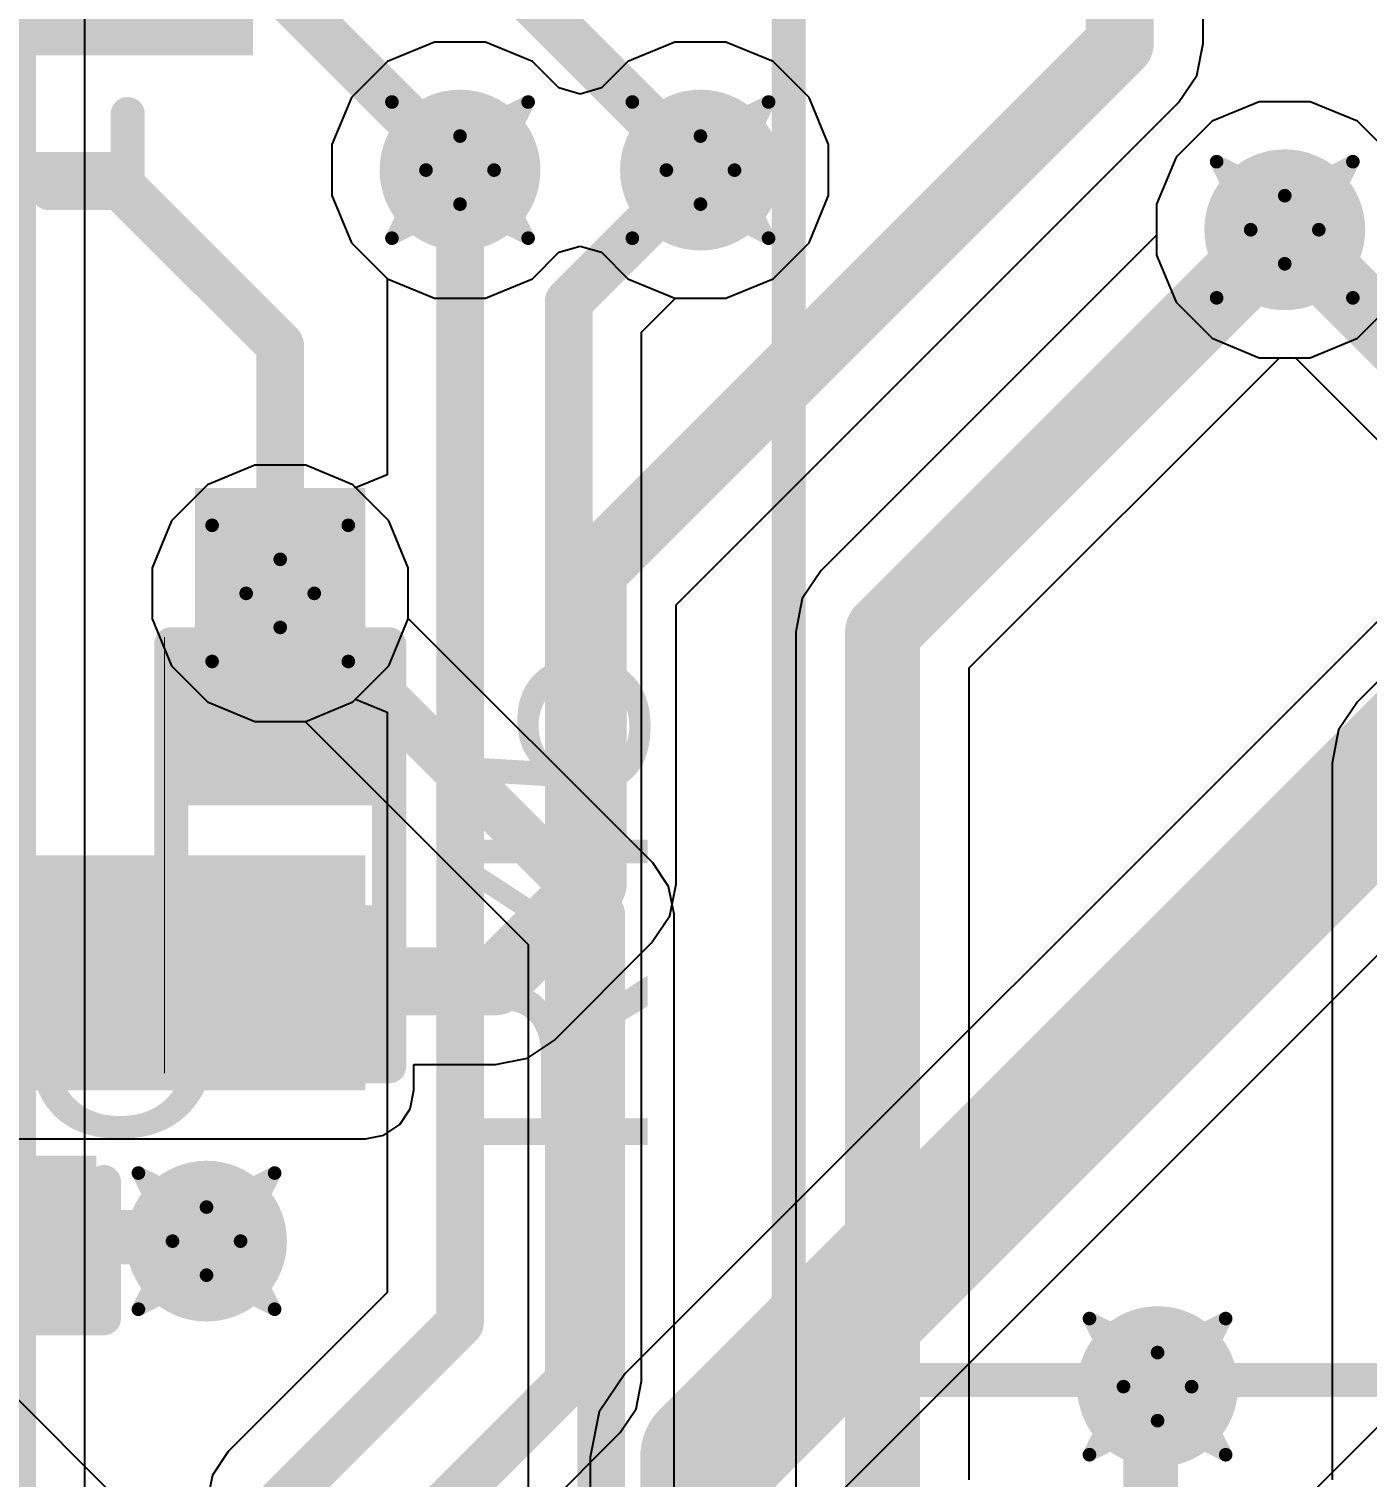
# Model space of a CAD drawing. Header units: inches. Extents: x -3 to 289, y -11 to 89.
# Drawn here: x 66.04 to 71.03, y 14.68 to 20.08 of the extents above; entities that cross this region are included whole.
import ezdxf

# ---------------------------------------------------------------- set-up
doc = ezdxf.new("R2010")
doc.units = ezdxf.units.IN
for name, color, linetype in [('Bottom Layer', 5, 'Continuous'), ('Drill Drawing', 1, 'Continuous'), ('Layer 1', 16, 'Continuous'), ('Layer 2', 76, 'Continuous'), ('Top Layer', 1, 'Continuous'), ('Top Overlay', 2, 'Continuous'), ('Top Paste', 8, 'Continuous'), ('Top Solder', 216, 'Continuous'), ('Via Holes', 16, 'Continuous')]:
    doc.layers.add(name, color=color, linetype=linetype)
doc.styles.add('Arial', font='', dxfattribs={"height": 0.2})
doc.styles.get('Arial').set_extended_font_data('Arial')

# ---------------------------------------------------------------- blocks, each defined once
blk = doc.blocks.new('48_TSOP_I_9')
at = {"layer": 'Top Overlay'}
for points in [[(8.35, -6.1, 0.127, 0.127, 0), (8.35, 6.1, 0.127, 0.127, 0)], [(8.35, -6.1, 0.127, 0.127, 0), (-8.35, -6.1, 0.127, 0.127, 0)]]:
    blk.add_lwpolyline(points, format="xyseb", dxfattribs=at)
blk.add_lwpolyline([(8.3182, -6.1, 0.0635, 0.0635, 1), (8.3817, -6.1, 0.0635, 0.0635, 1)], format="xyseb", close=True, dxfattribs=at)
blk.add_lwpolyline([(8.3182, -6.1, 0.0635, 0.0635, 1), (8.3817, -6.1, 0.0635, 0.0635, 1)], format="xyseb", close=True, dxfattribs=at)
blk = doc.blocks.new('32_UQFN__5_5__15')
at = {"layer": 'Top Solder'}
blk.add_hatch(color=216, dxfattribs=at).paths.add_polyline_path([(-2.9666, 1.9866), (-1.9034, 1.9866), (-1.9034, 1.5134), (-2.9666, 1.5134)])
at = {"layer": 'Top Overlay'}
for points in [[(-2.205, 2.5, 0.127, 0.127, 0), (-2.5, 2.5, 0.127, 0.127, 0)], [(-2.5, 2.5, 0.127, 0.127, 0), (-2.5, 2.205, 0.127, 0.127, 0)], [(-3.0446, 1.75, 0.127, 0.127, 0), (-3.1716, 1.877, 0.127, 0.127, 0)], [(-3.1716, 1.877, 0.127, 0.127, 0), (-3.1716, 1.623, 0.127, 0.127, 0)]]:
    blk.add_lwpolyline(points, format="xyseb", dxfattribs=at)
for points in [[(-2.5318, 2.5, 0.0635, 0.0635, 1), (-2.4683, 2.5, 0.0635, 0.0635, 1)], [(-2.5318, 2.5, 0.0635, 0.0635, 1), (-2.4683, 2.5, 0.0635, 0.0635, 1)], [(-2.2367, 2.5, 0.0635, 0.0635, 1), (-2.1732, 2.5, 0.0635, 0.0635, 1)], [(-2.5318, 2.205, 0.0635, 0.0635, 1), (-2.4683, 2.205, 0.0635, 0.0635, 1)], [(-3.2033, 1.877, 0.0635, 0.0635, 1), (-3.1398, 1.877, 0.0635, 0.0635, 1)], [(-3.2033, 1.877, 0.0635, 0.0635, 1), (-3.1398, 1.877, 0.0635, 0.0635, 1)]]:
    blk.add_lwpolyline(points, format="xyseb", close=True, dxfattribs=at)
blk = doc.blocks.new('R___0402_25')
at = {"layer": 'Top Layer'}
for points in [[(-0.6985, -0.3175), (-0.6985, 0.3175), (-0.2413, 0.3175), (-0.2413, -0.3175)], [(0.2413, -0.3175), (0.2413, 0.3175), (0.6985, 0.3175), (0.6985, -0.3175)]]:
    blk.add_hatch(color=1, dxfattribs=at).paths.add_polyline_path(points)
at = {"layer": 'Top Paste'}
for points in [[(-0.6985, -0.3175), (-0.6985, 0.3175), (-0.2413, 0.3175), (-0.2413, -0.3175)], [(0.2413, -0.3175), (0.2413, 0.3175), (0.6985, 0.3175), (0.6985, -0.3175)]]:
    blk.add_hatch(color=8, dxfattribs=at).paths.add_polyline_path(points)
at = {"layer": 'Top Solder'}
for points in [[(-0.7535, -0.3725), (-0.7535, 0.3725), (-0.1863, 0.3725), (-0.1863, -0.3725)], [(0.1863, -0.3725), (0.1863, 0.3725), (0.7535, 0.3725), (0.7535, -0.3725)]]:
    blk.add_hatch(color=216, dxfattribs=at).paths.add_polyline_path(points)
at = {"layer": 'Top Overlay'}
for points in [[(0.7874, 0.4064, 0.127, 0.127, 0), (-0.7874, 0.4064, 0.127, 0.127, 0)], [(-0.7874, -0.4064, 0.127, 0.127, 0), (-0.7874, 0.4064, 0.127, 0.127, 0)], [(0.7874, -0.4064, 0.127, 0.127, 0), (0.7874, 0.4064, 0.127, 0.127, 0)], [(0.7874, -0.4064, 0.127, 0.127, 0), (-0.7874, -0.4064, 0.127, 0.127, 0)], [(0.8128, -0.4318, 0.00323, 0.00323, 0), (-0.8128, -0.4318, 0.00323, 0.00323, 0)]]:
    blk.add_lwpolyline(points, format="xyseb", dxfattribs=at)
for points in [[(-0.8191, 0.4064, 0.0635, 0.0635, 1), (-0.7556, 0.4064, 0.0635, 0.0635, 1)], [(-0.8191, 0.4064, 0.0635, 0.0635, 1), (-0.7556, 0.4064, 0.0635, 0.0635, 1)], [(0.7556, 0.4064, 0.0635, 0.0635, 1), (0.8191, 0.4064, 0.0635, 0.0635, 1)], [(0.7556, 0.4064, 0.0635, 0.0635, 1), (0.8191, 0.4064, 0.0635, 0.0635, 1)], [(-0.8191, -0.4064, 0.0635, 0.0635, 1), (-0.7556, -0.4064, 0.0635, 0.0635, 1)], [(-0.8191, -0.4064, 0.0635, 0.0635, 1), (-0.7556, -0.4064, 0.0635, 0.0635, 1)], [(0.7556, -0.4064, 0.0635, 0.0635, 1), (0.8191, -0.4064, 0.0635, 0.0635, 1)], [(0.7556, -0.4064, 0.0635, 0.0635, 1), (0.8191, -0.4064, 0.0635, 0.0635, 1)], [(-0.8136, -0.4318, 0.00161, 0.00161, 1), (-0.812, -0.4318, 0.00161, 0.00161, 1)], [(0.812, -0.4318, 0.00161, 0.00161, 1), (0.8136, -0.4318, 0.00161, 0.00161, 1)]]:
    blk.add_lwpolyline(points, format="xyseb", close=True, dxfattribs=at)
blk = doc.blocks.new('____0402_107')
at = {"layer": 'Top Layer'}
for points in [[(-0.6985, -0.3175), (-0.6985, 0.3175), (-0.2413, 0.3175), (-0.2413, -0.3175)], [(0.2413, -0.3175), (0.2413, 0.3175), (0.6985, 0.3175), (0.6985, -0.3175)]]:
    blk.add_hatch(color=1, dxfattribs=at).paths.add_polyline_path(points)
at = {"layer": 'Top Paste'}
for points in [[(-0.6985, -0.3175), (-0.6985, 0.3175), (-0.2413, 0.3175), (-0.2413, -0.3175)], [(0.2413, -0.3175), (0.2413, 0.3175), (0.6985, 0.3175), (0.6985, -0.3175)]]:
    blk.add_hatch(color=8, dxfattribs=at).paths.add_polyline_path(points)
at = {"layer": 'Top Solder'}
for points in [[(-0.7585, -0.3775), (-0.7585, 0.3775), (-0.1813, 0.3775), (-0.1813, -0.3775)], [(0.1813, -0.3775), (0.1813, 0.3775), (0.7585, 0.3775), (0.7585, -0.3775)]]:
    blk.add_hatch(color=216, dxfattribs=at).paths.add_polyline_path(points)
at = {"layer": 'Top Overlay'}
for points in [[(-0.7874, 0.4064, 0.127, 0.127, 0), (-0.2794, 0.4064, 0.127, 0.127, 0)], [(-0.7874, 0.4064, 0.127, 0.127, 0), (-0.7874, -0.4064, 0.127, 0.127, 0)], [(0.2794, 0.4064, 0.127, 0.127, 0), (0.7874, 0.4064, 0.127, 0.127, 0)], [(0.7874, 0.4064, 0.127, 0.127, 0), (0.7874, -0.4064, 0.127, 0.127, 0)], [(-0.7874, -0.4064, 0.127, 0.127, 0), (-0.2794, -0.4064, 0.127, 0.127, 0)], [(0.2794, -0.4064, 0.127, 0.127, 0), (0.7874, -0.4064, 0.127, 0.127, 0)]]:
    blk.add_lwpolyline(points, format="xyseb", dxfattribs=at)
for points in [[(-0.8191, 0.4064, 0.0635, 0.0635, 1), (-0.7556, 0.4064, 0.0635, 0.0635, 1)], [(-0.8191, 0.4064, 0.0635, 0.0635, 1), (-0.7556, 0.4064, 0.0635, 0.0635, 1)], [(-0.3111, 0.4064, 0.0635, 0.0635, 1), (-0.2477, 0.4064, 0.0635, 0.0635, 1)], [(0.2477, 0.4064, 0.0635, 0.0635, 1), (0.3111, 0.4064, 0.0635, 0.0635, 1)], [(0.7556, 0.4064, 0.0635, 0.0635, 1), (0.8191, 0.4064, 0.0635, 0.0635, 1)], [(0.7556, 0.4064, 0.0635, 0.0635, 1), (0.8191, 0.4064, 0.0635, 0.0635, 1)], [(-0.8191, -0.4064, 0.0635, 0.0635, 1), (-0.7556, -0.4064, 0.0635, 0.0635, 1)], [(-0.8191, -0.4064, 0.0635, 0.0635, 1), (-0.7556, -0.4064, 0.0635, 0.0635, 1)], [(-0.3111, -0.4064, 0.0635, 0.0635, 1), (-0.2477, -0.4064, 0.0635, 0.0635, 1)], [(0.2477, -0.4064, 0.0635, 0.0635, 1), (0.3111, -0.4064, 0.0635, 0.0635, 1)], [(0.7556, -0.4064, 0.0635, 0.0635, 1), (0.8191, -0.4064, 0.0635, 0.0635, 1)], [(0.7556, -0.4064, 0.0635, 0.0635, 1), (0.8191, -0.4064, 0.0635, 0.0635, 1)]]:
    blk.add_lwpolyline(points, format="xyseb", close=True, dxfattribs=at)

msp = doc.modelspace()

# ---------------------------------------------------------------- hatches: boundary and pattern name
at = {"layer": 'Bottom Layer'}
h = msp.add_hatch(color=5, dxfattribs=at)
edge = h.paths.add_edge_path()
edge.add_arc((67.6517, 19.5513), 0.3, 0, 360)
h = msp.add_hatch(color=5, dxfattribs=at)
edge = h.paths.add_edge_path()
edge.add_arc((68.5484, 19.5513), 0.3, 0, 360)
h = msp.add_hatch(color=5, dxfattribs=at)
edge = h.paths.add_edge_path()
edge.add_arc((70.7275, 19.3288), 0.3, 0, 360)
h = msp.add_hatch(color=5, dxfattribs=at)
edge = h.paths.add_edge_path()
edge.add_arc((66.9811, 17.9722), 0.3, 0, 360)
h = msp.add_hatch(color=5, dxfattribs=at)
edge = h.paths.add_edge_path()
edge.add_arc((66.7063, 15.5557), 0.3, 0, 360)
h = msp.add_hatch(color=5, dxfattribs=at)
edge = h.paths.add_edge_path()
edge.add_arc((70.2531, 15.0129), 0.3, 0, 360)
at = {"layer": 'Layer 1'}
h = msp.add_hatch(color=16, dxfattribs=at)
edge = h.paths.add_edge_path()
edge.add_arc((67.6517, 19.5513), 0.3, 0, 360)
h = msp.add_hatch(color=16, dxfattribs=at)
edge = h.paths.add_edge_path()
edge.add_arc((68.5484, 19.5513), 0.3, 0, 360)
h = msp.add_hatch(color=16, dxfattribs=at)
edge = h.paths.add_edge_path()
edge.add_arc((70.7275, 19.3288), 0.3, 0, 360)
h = msp.add_hatch(color=16, dxfattribs=at)
edge = h.paths.add_edge_path()
edge.add_arc((66.9811, 17.9722), 0.3, 0, 360)
h = msp.add_hatch(color=16, dxfattribs=at)
edge = h.paths.add_edge_path()
edge.add_arc((66.7063, 15.5557), 0.3, 0, 360)
h = msp.add_hatch(color=16, dxfattribs=at)
edge = h.paths.add_edge_path()
edge.add_arc((70.2531, 15.0129), 0.3, 0, 360)
at = {"layer": 'Layer 2'}
h = msp.add_hatch(color=76, dxfattribs=at)
edge = h.paths.add_edge_path()
edge.add_arc((67.6517, 19.5513), 0.3, 0, 360)
h = msp.add_hatch(color=76, dxfattribs=at)
edge = h.paths.add_edge_path()
edge.add_arc((68.5484, 19.5513), 0.3, 0, 360)
h = msp.add_hatch(color=76, dxfattribs=at)
edge = h.paths.add_edge_path()
edge.add_arc((70.7275, 19.3288), 0.3, 0, 360)
h = msp.add_hatch(color=76, dxfattribs=at)
edge = h.paths.add_edge_path()
edge.add_arc((66.9811, 17.9722), 0.3, 0, 360)
h = msp.add_hatch(color=76, dxfattribs=at)
edge = h.paths.add_edge_path()
edge.add_arc((66.7063, 15.5557), 0.3, 0, 360)
h = msp.add_hatch(color=76, dxfattribs=at)
edge = h.paths.add_edge_path()
edge.add_arc((70.2531, 15.0129), 0.3, 0, 360)
at = {"layer": 'Top Layer'}
h = msp.add_hatch(color=1, dxfattribs=at)
edge = h.paths.add_edge_path()
edge.add_arc((67.6517, 19.5513), 0.3, 0, 360)
h = msp.add_hatch(color=1, dxfattribs=at)
edge = h.paths.add_edge_path()
edge.add_arc((68.5484, 19.5513), 0.3, 0, 360)
h = msp.add_hatch(color=1, dxfattribs=at)
edge = h.paths.add_edge_path()
edge.add_arc((70.7275, 19.3288), 0.3, 0, 360)
for points in [[(66.6636, 17.2365), (67.2986, 17.2365), (67.2986, 18.3648), (66.6636, 18.3648)], [(62.3912, 16.1189), (67.2986, 16.1189), (67.2986, 16.9952), (62.3912, 16.9952)]]:
    msp.add_hatch(color=1, dxfattribs=at).paths.add_polyline_path(points)
h = msp.add_hatch(color=1, dxfattribs=at)
edge = h.paths.add_edge_path()
edge.add_arc((66.9811, 17.9722), 0.3, 0, 360)
h = msp.add_hatch(color=1, dxfattribs=at)
edge = h.paths.add_edge_path()
edge.add_arc((66.7063, 15.5557), 0.3, 0, 360)
h = msp.add_hatch(color=1, dxfattribs=at)
edge = h.paths.add_edge_path()
edge.add_arc((70.2531, 15.0129), 0.3, 0, 360)
at = {"layer": 'Via Holes'}
h = msp.add_hatch(color=7, dxfattribs=at)
edge = h.paths.add_edge_path()
edge.add_arc((67.6517, 19.5513), 0.15, 0, 360)
h = msp.add_hatch(color=7, dxfattribs=at)
edge = h.paths.add_edge_path()
edge.add_arc((68.5484, 19.5513), 0.15, 0, 360)
h = msp.add_hatch(color=7, dxfattribs=at)
edge = h.paths.add_edge_path()
edge.add_arc((70.7275, 19.3288), 0.15, 0, 360)
h = msp.add_hatch(color=7, dxfattribs=at)
edge = h.paths.add_edge_path()
edge.add_arc((66.9811, 17.9722), 0.15, 0, 360)
h = msp.add_hatch(color=7, dxfattribs=at)
edge = h.paths.add_edge_path()
edge.add_arc((66.7063, 15.5557), 0.15, 0, 360)
h = msp.add_hatch(color=7, dxfattribs=at)
edge = h.paths.add_edge_path()
edge.add_arc((70.2531, 15.0129), 0.15, 0, 360)

# ---------------------------------------------------------------- linework, layer by layer
at = {"layer": 'Bottom Layer'}
for p, q in [((67.5567, 20.0291), (67.3811, 19.9564)), ((67.7468, 20.0291), (67.5567, 20.0291)), ((67.9224, 19.9564), (67.7468, 20.0291)), ((68.4534, 20.0291), (68.2777, 19.9564)), ((68.6434, 20.0291), (68.4534, 20.0291)), ((68.819, 19.9564), (68.6434, 20.0291)), ((67.3811, 19.9564), (67.2467, 19.822)), ((68.0208, 19.858), (67.9224, 19.9564)), ((68.2777, 19.9564), (68.1793, 19.858)), ((68.9535, 19.822), (68.819, 19.9564)), ((68.1001, 19.8347), (68.0208, 19.858)), ((68.1793, 19.858), (68.1001, 19.8347)), ((67.2467, 19.822), (67.1739, 19.6463)), ((69.0262, 19.6463), (68.9535, 19.822)), ((70.6325, 19.8066), (70.4569, 19.7339)), ((70.8226, 19.8066), (70.6325, 19.8066)), ((70.9982, 19.7339), (70.8226, 19.8066)), ((70.4569, 19.7339), (70.3225, 19.5995)), ((71.1326, 19.5995), (70.9982, 19.7339)), ((67.1739, 19.6463), (67.1739, 19.4563)), ((69.0262, 19.4563), (69.0262, 19.6463)), ((70.3225, 19.5995), (70.2497, 19.4239)), ((67.1739, 19.4563), (67.2467, 19.2806)), ((68.9535, 19.2806), (69.0262, 19.4563)), ((70.2497, 19.4239), (70.2497, 19.2338)), ((67.2467, 19.2806), (67.3811, 19.1462)), ((67.9224, 19.1462), (68.0208, 19.2446)), ((68.0208, 19.2446), (68.1001, 19.2679)), ((68.1001, 19.2679), (68.1793, 19.2446)), ((68.1793, 19.2446), (68.2777, 19.1462)), ((68.819, 19.1462), (68.9535, 19.2806)), ((70.2497, 19.2338), (70.3225, 19.0582)), ((67.3811, 19.1462), (67.5567, 19.0735)), ((67.7468, 19.0735), (67.9224, 19.1462)), ((68.2777, 19.1462), (68.4534, 19.0735)), ((68.6434, 19.0735), (68.819, 19.1462)), ((67.5567, 19.0735), (67.7468, 19.0735)), ((68.4534, 19.0735), (68.6434, 19.0735)), ((70.3225, 19.0582), (70.4569, 18.9238)), ((70.9982, 18.9238), (71.1326, 19.0582)), ((70.4569, 18.9238), (70.6325, 18.851)), ((70.8226, 18.851), (70.9982, 18.9238)), ((70.6325, 18.851), (70.8226, 18.851)), ((66.886, 18.45), (66.7104, 18.3773)), ((67.0761, 18.45), (66.886, 18.45)), ((67.2517, 18.3773), (67.0761, 18.45)), ((66.7104, 18.3773), (66.576, 18.2428)), ((67.3861, 18.2428), (67.2517, 18.3773)), ((66.576, 18.2428), (66.5033, 18.0672)), ((67.4589, 18.0672), (67.3861, 18.2428)), ((71.4391, 18.2338), (68.2664, 15.0611)), ((66.5033, 18.0672), (66.5033, 17.8772)), ((67.4589, 17.8772), (67.4589, 18.0672)), ((66.5033, 17.8772), (66.576, 17.7015)), ((67.3861, 17.7015), (67.4589, 17.8772)), ((69.0179, 14.5674), (72.1907, 17.7402)), ((66.576, 17.7015), (66.7104, 17.5671)), ((67.2517, 17.5671), (67.3861, 17.7015)), ((66.7104, 17.5671), (66.886, 17.4944)), ((67.0761, 17.4944), (67.2517, 17.5671)), ((66.886, 17.4944), (67.0761, 17.4944)), ((71.3815, 15.1707), (69.4986, 13.2878)), ((68.2664, 15.0611), (68.1709, 14.9183)), ((68.1709, 14.9183), (68.1374, 14.7498)), ((68.1374, 14.7498), (68.1374, 10.2105))]:
    msp.add_line(p, q, dxfattribs=at)
for points in [[(68.5777, 14.7498, 0.508, 0.508, 0), (71.8794, 18.0515, 0.508, 0.508, 0)], [(68.5777, 8.8335, 0.508, 0.508, 0), (68.5777, 14.7498, 0.508, 0.508, 0)]]:
    msp.add_lwpolyline(points, format="xyseb", dxfattribs=at)
msp.add_lwpolyline([(68.4507, 14.7498, 0.254, 0.254, 1), (68.7047, 14.7498, 0.254, 0.254, 1)], format="xyseb", close=True, dxfattribs=at)
msp.add_lwpolyline([(68.4507, 14.7498, 0.254, 0.254, 1), (68.7047, 14.7498, 0.254, 0.254, 1)], format="xyseb", close=True, dxfattribs=at)
at = {"layer": 'Drill Drawing'}
for points in [[(67.3977, 19.8053, 0.0508, 0.0508, 0), (67.6517, 19.6783, 0.0508, 0.0508, 0)], [(67.3977, 19.8053, 0.0508, 0.0508, 0), (67.5247, 19.5513, 0.0508, 0.0508, 0)], [(67.6517, 19.6783, 0.0508, 0.0508, 0), (67.9057, 19.8053, 0.0508, 0.0508, 0)], [(67.7787, 19.5513, 0.0508, 0.0508, 0), (67.9057, 19.8053, 0.0508, 0.0508, 0)], [(68.2944, 19.8053, 0.0508, 0.0508, 0), (68.5484, 19.6783, 0.0508, 0.0508, 0)], [(68.2944, 19.8053, 0.0508, 0.0508, 0), (68.4214, 19.5513, 0.0508, 0.0508, 0)], [(68.5484, 19.6783, 0.0508, 0.0508, 0), (68.8024, 19.8053, 0.0508, 0.0508, 0)], [(68.6754, 19.5513, 0.0508, 0.0508, 0), (68.8024, 19.8053, 0.0508, 0.0508, 0)], [(67.3977, 19.2973, 0.0508, 0.0508, 0), (67.5247, 19.5513, 0.0508, 0.0508, 0)], [(67.7787, 19.5513, 0.0508, 0.0508, 0), (67.9057, 19.2973, 0.0508, 0.0508, 0)], [(68.2944, 19.2973, 0.0508, 0.0508, 0), (68.4214, 19.5513, 0.0508, 0.0508, 0)], [(68.6754, 19.5513, 0.0508, 0.0508, 0), (68.8024, 19.2973, 0.0508, 0.0508, 0)], [(70.4735, 19.5828, 0.0508, 0.0508, 0), (70.7275, 19.4558, 0.0508, 0.0508, 0)], [(70.4735, 19.5828, 0.0508, 0.0508, 0), (70.6005, 19.3288, 0.0508, 0.0508, 0)], [(70.7275, 19.4558, 0.0508, 0.0508, 0), (70.9815, 19.5828, 0.0508, 0.0508, 0)], [(70.8545, 19.3288, 0.0508, 0.0508, 0), (70.9815, 19.5828, 0.0508, 0.0508, 0)], [(67.3977, 19.2973, 0.0508, 0.0508, 0), (67.6517, 19.4243, 0.0508, 0.0508, 0)], [(67.6517, 19.4243, 0.0508, 0.0508, 0), (67.9057, 19.2973, 0.0508, 0.0508, 0)], [(68.2944, 19.2973, 0.0508, 0.0508, 0), (68.5484, 19.4243, 0.0508, 0.0508, 0)], [(68.5484, 19.4243, 0.0508, 0.0508, 0), (68.8024, 19.2973, 0.0508, 0.0508, 0)], [(70.4735, 19.0748, 0.0508, 0.0508, 0), (70.6005, 19.3288, 0.0508, 0.0508, 0)], [(70.8545, 19.3288, 0.0508, 0.0508, 0), (70.9815, 19.0748, 0.0508, 0.0508, 0)], [(70.4735, 19.0748, 0.0508, 0.0508, 0), (70.7275, 19.2018, 0.0508, 0.0508, 0)], [(70.7275, 19.2018, 0.0508, 0.0508, 0), (70.9815, 19.0748, 0.0508, 0.0508, 0)], [(66.7271, 18.2262, 0.0508, 0.0508, 0), (66.9811, 18.0992, 0.0508, 0.0508, 0)], [(66.7271, 18.2262, 0.0508, 0.0508, 0), (66.8541, 17.9722, 0.0508, 0.0508, 0)], [(66.9811, 18.0992, 0.0508, 0.0508, 0), (67.2351, 18.2262, 0.0508, 0.0508, 0)], [(67.1081, 17.9722, 0.0508, 0.0508, 0), (67.2351, 18.2262, 0.0508, 0.0508, 0)], [(66.7271, 17.7182, 0.0508, 0.0508, 0), (66.8541, 17.9722, 0.0508, 0.0508, 0)], [(67.1081, 17.9722, 0.0508, 0.0508, 0), (67.2351, 17.7182, 0.0508, 0.0508, 0)], [(66.7271, 17.7182, 0.0508, 0.0508, 0), (66.9811, 17.8452, 0.0508, 0.0508, 0)], [(66.9811, 17.8452, 0.0508, 0.0508, 0), (67.2351, 17.7182, 0.0508, 0.0508, 0)], [(66.4523, 15.8097, 0.0508, 0.0508, 0), (66.7063, 15.6827, 0.0508, 0.0508, 0)], [(66.4523, 15.8097, 0.0508, 0.0508, 0), (66.5793, 15.5557, 0.0508, 0.0508, 0)], [(66.7063, 15.6827, 0.0508, 0.0508, 0), (66.9603, 15.8097, 0.0508, 0.0508, 0)], [(66.8333, 15.5557, 0.0508, 0.0508, 0), (66.9603, 15.8097, 0.0508, 0.0508, 0)], [(66.4523, 15.3017, 0.0508, 0.0508, 0), (66.5793, 15.5557, 0.0508, 0.0508, 0)], [(66.8333, 15.5557, 0.0508, 0.0508, 0), (66.9603, 15.3017, 0.0508, 0.0508, 0)], [(66.4523, 15.3017, 0.0508, 0.0508, 0), (66.7063, 15.4287, 0.0508, 0.0508, 0)], [(66.7063, 15.4287, 0.0508, 0.0508, 0), (66.9603, 15.3017, 0.0508, 0.0508, 0)], [(69.9991, 15.2669, 0.0508, 0.0508, 0), (70.2531, 15.1399, 0.0508, 0.0508, 0)], [(69.9991, 15.2669, 0.0508, 0.0508, 0), (70.1261, 15.0129, 0.0508, 0.0508, 0)], [(70.2531, 15.1399, 0.0508, 0.0508, 0), (70.5071, 15.2669, 0.0508, 0.0508, 0)], [(70.3801, 15.0129, 0.0508, 0.0508, 0), (70.5071, 15.2669, 0.0508, 0.0508, 0)], [(69.9991, 14.7589, 0.0508, 0.0508, 0), (70.1261, 15.0129, 0.0508, 0.0508, 0)], [(70.3801, 15.0129, 0.0508, 0.0508, 0), (70.5071, 14.7589, 0.0508, 0.0508, 0)], [(69.9991, 14.7589, 0.0508, 0.0508, 0), (70.2531, 14.8859, 0.0508, 0.0508, 0)], [(70.2531, 14.8859, 0.0508, 0.0508, 0), (70.5071, 14.7589, 0.0508, 0.0508, 0)]]:
    msp.add_lwpolyline(points, format="xyseb", dxfattribs=at)
for points in [[(67.385, 19.8053, 0.0254, 0.0254, 1), (67.4104, 19.8053, 0.0254, 0.0254, 1)], [(67.385, 19.8053, 0.0254, 0.0254, 1), (67.4104, 19.8053, 0.0254, 0.0254, 1)], [(67.893, 19.8053, 0.0254, 0.0254, 1), (67.9184, 19.8053, 0.0254, 0.0254, 1)], [(67.893, 19.8053, 0.0254, 0.0254, 1), (67.9184, 19.8053, 0.0254, 0.0254, 1)], [(68.2817, 19.8053, 0.0254, 0.0254, 1), (68.3071, 19.8053, 0.0254, 0.0254, 1)], [(68.2817, 19.8053, 0.0254, 0.0254, 1), (68.3071, 19.8053, 0.0254, 0.0254, 1)], [(68.7897, 19.8053, 0.0254, 0.0254, 1), (68.8151, 19.8053, 0.0254, 0.0254, 1)], [(68.7897, 19.8053, 0.0254, 0.0254, 1), (68.8151, 19.8053, 0.0254, 0.0254, 1)], [(67.639, 19.6783, 0.0254, 0.0254, 1), (67.6644, 19.6783, 0.0254, 0.0254, 1)], [(67.639, 19.6783, 0.0254, 0.0254, 1), (67.6644, 19.6783, 0.0254, 0.0254, 1)], [(68.5357, 19.6783, 0.0254, 0.0254, 1), (68.5611, 19.6783, 0.0254, 0.0254, 1)], [(68.5357, 19.6783, 0.0254, 0.0254, 1), (68.5611, 19.6783, 0.0254, 0.0254, 1)], [(67.512, 19.5513, 0.0254, 0.0254, 1), (67.5374, 19.5513, 0.0254, 0.0254, 1)], [(67.512, 19.5513, 0.0254, 0.0254, 1), (67.5374, 19.5513, 0.0254, 0.0254, 1)], [(67.766, 19.5513, 0.0254, 0.0254, 1), (67.7914, 19.5513, 0.0254, 0.0254, 1)], [(67.766, 19.5513, 0.0254, 0.0254, 1), (67.7914, 19.5513, 0.0254, 0.0254, 1)], [(68.4087, 19.5513, 0.0254, 0.0254, 1), (68.4341, 19.5513, 0.0254, 0.0254, 1)], [(68.4087, 19.5513, 0.0254, 0.0254, 1), (68.4341, 19.5513, 0.0254, 0.0254, 1)], [(68.6627, 19.5513, 0.0254, 0.0254, 1), (68.6881, 19.5513, 0.0254, 0.0254, 1)], [(68.6627, 19.5513, 0.0254, 0.0254, 1), (68.6881, 19.5513, 0.0254, 0.0254, 1)], [(70.4608, 19.5828, 0.0254, 0.0254, 1), (70.4862, 19.5828, 0.0254, 0.0254, 1)], [(70.4608, 19.5828, 0.0254, 0.0254, 1), (70.4862, 19.5828, 0.0254, 0.0254, 1)], [(70.9688, 19.5828, 0.0254, 0.0254, 1), (70.9942, 19.5828, 0.0254, 0.0254, 1)], [(70.9688, 19.5828, 0.0254, 0.0254, 1), (70.9942, 19.5828, 0.0254, 0.0254, 1)], [(67.639, 19.4243, 0.0254, 0.0254, 1), (67.6644, 19.4243, 0.0254, 0.0254, 1)], [(67.639, 19.4243, 0.0254, 0.0254, 1), (67.6644, 19.4243, 0.0254, 0.0254, 1)], [(68.5357, 19.4243, 0.0254, 0.0254, 1), (68.5611, 19.4243, 0.0254, 0.0254, 1)], [(68.5357, 19.4243, 0.0254, 0.0254, 1), (68.5611, 19.4243, 0.0254, 0.0254, 1)], [(70.7148, 19.4558, 0.0254, 0.0254, 1), (70.7402, 19.4558, 0.0254, 0.0254, 1)], [(70.7148, 19.4558, 0.0254, 0.0254, 1), (70.7402, 19.4558, 0.0254, 0.0254, 1)], [(70.5878, 19.3288, 0.0254, 0.0254, 1), (70.6132, 19.3288, 0.0254, 0.0254, 1)], [(70.5878, 19.3288, 0.0254, 0.0254, 1), (70.6132, 19.3288, 0.0254, 0.0254, 1)], [(70.8418, 19.3288, 0.0254, 0.0254, 1), (70.8672, 19.3288, 0.0254, 0.0254, 1)], [(70.8418, 19.3288, 0.0254, 0.0254, 1), (70.8672, 19.3288, 0.0254, 0.0254, 1)], [(67.385, 19.2973, 0.0254, 0.0254, 1), (67.4104, 19.2973, 0.0254, 0.0254, 1)], [(67.385, 19.2973, 0.0254, 0.0254, 1), (67.4104, 19.2973, 0.0254, 0.0254, 1)], [(67.893, 19.2973, 0.0254, 0.0254, 1), (67.9184, 19.2973, 0.0254, 0.0254, 1)], [(67.893, 19.2973, 0.0254, 0.0254, 1), (67.9184, 19.2973, 0.0254, 0.0254, 1)], [(68.2817, 19.2973, 0.0254, 0.0254, 1), (68.3071, 19.2973, 0.0254, 0.0254, 1)], [(68.2817, 19.2973, 0.0254, 0.0254, 1), (68.3071, 19.2973, 0.0254, 0.0254, 1)], [(68.7897, 19.2973, 0.0254, 0.0254, 1), (68.8151, 19.2973, 0.0254, 0.0254, 1)], [(68.7897, 19.2973, 0.0254, 0.0254, 1), (68.8151, 19.2973, 0.0254, 0.0254, 1)], [(70.7148, 19.2018, 0.0254, 0.0254, 1), (70.7402, 19.2018, 0.0254, 0.0254, 1)], [(70.7148, 19.2018, 0.0254, 0.0254, 1), (70.7402, 19.2018, 0.0254, 0.0254, 1)], [(70.4608, 19.0748, 0.0254, 0.0254, 1), (70.4862, 19.0748, 0.0254, 0.0254, 1)], [(70.4608, 19.0748, 0.0254, 0.0254, 1), (70.4862, 19.0748, 0.0254, 0.0254, 1)], [(70.9688, 19.0748, 0.0254, 0.0254, 1), (70.9942, 19.0748, 0.0254, 0.0254, 1)], [(70.9688, 19.0748, 0.0254, 0.0254, 1), (70.9942, 19.0748, 0.0254, 0.0254, 1)], [(66.7144, 18.2262, 0.0254, 0.0254, 1), (66.7398, 18.2262, 0.0254, 0.0254, 1)], [(66.7144, 18.2262, 0.0254, 0.0254, 1), (66.7398, 18.2262, 0.0254, 0.0254, 1)], [(67.2224, 18.2262, 0.0254, 0.0254, 1), (67.2478, 18.2262, 0.0254, 0.0254, 1)], [(67.2224, 18.2262, 0.0254, 0.0254, 1), (67.2478, 18.2262, 0.0254, 0.0254, 1)], [(66.9684, 18.0992, 0.0254, 0.0254, 1), (66.9938, 18.0992, 0.0254, 0.0254, 1)], [(66.9684, 18.0992, 0.0254, 0.0254, 1), (66.9938, 18.0992, 0.0254, 0.0254, 1)], [(66.8414, 17.9722, 0.0254, 0.0254, 1), (66.8668, 17.9722, 0.0254, 0.0254, 1)], [(66.8414, 17.9722, 0.0254, 0.0254, 1), (66.8668, 17.9722, 0.0254, 0.0254, 1)], [(67.0954, 17.9722, 0.0254, 0.0254, 1), (67.1208, 17.9722, 0.0254, 0.0254, 1)], [(67.0954, 17.9722, 0.0254, 0.0254, 1), (67.1208, 17.9722, 0.0254, 0.0254, 1)], [(66.9684, 17.8452, 0.0254, 0.0254, 1), (66.9938, 17.8452, 0.0254, 0.0254, 1)], [(66.9684, 17.8452, 0.0254, 0.0254, 1), (66.9938, 17.8452, 0.0254, 0.0254, 1)], [(66.7144, 17.7182, 0.0254, 0.0254, 1), (66.7398, 17.7182, 0.0254, 0.0254, 1)], [(66.7144, 17.7182, 0.0254, 0.0254, 1), (66.7398, 17.7182, 0.0254, 0.0254, 1)], [(67.2224, 17.7182, 0.0254, 0.0254, 1), (67.2478, 17.7182, 0.0254, 0.0254, 1)], [(67.2224, 17.7182, 0.0254, 0.0254, 1), (67.2478, 17.7182, 0.0254, 0.0254, 1)], [(66.4396, 15.8097, 0.0254, 0.0254, 1), (66.465, 15.8097, 0.0254, 0.0254, 1)], [(66.4396, 15.8097, 0.0254, 0.0254, 1), (66.465, 15.8097, 0.0254, 0.0254, 1)], [(66.9476, 15.8097, 0.0254, 0.0254, 1), (66.973, 15.8097, 0.0254, 0.0254, 1)], [(66.9476, 15.8097, 0.0254, 0.0254, 1), (66.973, 15.8097, 0.0254, 0.0254, 1)], [(66.6936, 15.6827, 0.0254, 0.0254, 1), (66.719, 15.6827, 0.0254, 0.0254, 1)], [(66.6936, 15.6827, 0.0254, 0.0254, 1), (66.719, 15.6827, 0.0254, 0.0254, 1)], [(66.5666, 15.5557, 0.0254, 0.0254, 1), (66.592, 15.5557, 0.0254, 0.0254, 1)], [(66.5666, 15.5557, 0.0254, 0.0254, 1), (66.592, 15.5557, 0.0254, 0.0254, 1)], [(66.8206, 15.5557, 0.0254, 0.0254, 1), (66.846, 15.5557, 0.0254, 0.0254, 1)], [(66.8206, 15.5557, 0.0254, 0.0254, 1), (66.846, 15.5557, 0.0254, 0.0254, 1)], [(66.6936, 15.4287, 0.0254, 0.0254, 1), (66.719, 15.4287, 0.0254, 0.0254, 1)], [(66.6936, 15.4287, 0.0254, 0.0254, 1), (66.719, 15.4287, 0.0254, 0.0254, 1)], [(66.4396, 15.3017, 0.0254, 0.0254, 1), (66.465, 15.3017, 0.0254, 0.0254, 1)], [(66.4396, 15.3017, 0.0254, 0.0254, 1), (66.465, 15.3017, 0.0254, 0.0254, 1)], [(66.9476, 15.3017, 0.0254, 0.0254, 1), (66.973, 15.3017, 0.0254, 0.0254, 1)], [(66.9476, 15.3017, 0.0254, 0.0254, 1), (66.973, 15.3017, 0.0254, 0.0254, 1)], [(69.9864, 15.2669, 0.0254, 0.0254, 1), (70.0118, 15.2669, 0.0254, 0.0254, 1)], [(69.9864, 15.2669, 0.0254, 0.0254, 1), (70.0118, 15.2669, 0.0254, 0.0254, 1)], [(70.4944, 15.2669, 0.0254, 0.0254, 1), (70.5198, 15.2669, 0.0254, 0.0254, 1)], [(70.4944, 15.2669, 0.0254, 0.0254, 1), (70.5198, 15.2669, 0.0254, 0.0254, 1)], [(70.2404, 15.1399, 0.0254, 0.0254, 1), (70.2658, 15.1399, 0.0254, 0.0254, 1)], [(70.2404, 15.1399, 0.0254, 0.0254, 1), (70.2658, 15.1399, 0.0254, 0.0254, 1)], [(70.1134, 15.0129, 0.0254, 0.0254, 1), (70.1388, 15.0129, 0.0254, 0.0254, 1)], [(70.1134, 15.0129, 0.0254, 0.0254, 1), (70.1388, 15.0129, 0.0254, 0.0254, 1)], [(70.3674, 15.0129, 0.0254, 0.0254, 1), (70.3928, 15.0129, 0.0254, 0.0254, 1)], [(70.3674, 15.0129, 0.0254, 0.0254, 1), (70.3928, 15.0129, 0.0254, 0.0254, 1)], [(70.2404, 14.8859, 0.0254, 0.0254, 1), (70.2658, 14.8859, 0.0254, 0.0254, 1)], [(70.2404, 14.8859, 0.0254, 0.0254, 1), (70.2658, 14.8859, 0.0254, 0.0254, 1)], [(69.9864, 14.7589, 0.0254, 0.0254, 1), (70.0118, 14.7589, 0.0254, 0.0254, 1)], [(69.9864, 14.7589, 0.0254, 0.0254, 1), (70.0118, 14.7589, 0.0254, 0.0254, 1)], [(70.4944, 14.7589, 0.0254, 0.0254, 1), (70.5198, 14.7589, 0.0254, 0.0254, 1)], [(70.4944, 14.7589, 0.0254, 0.0254, 1), (70.5198, 14.7589, 0.0254, 0.0254, 1)]]:
    msp.add_lwpolyline(points, format="xyseb", close=True, dxfattribs=at)
at = {"layer": 'Layer 1'}
for p, q in [((67.5567, 20.0291), (67.3811, 19.9564)), ((67.7468, 20.0291), (67.5567, 20.0291)), ((67.9224, 19.9564), (67.7468, 20.0291)), ((68.4534, 20.0291), (68.2777, 19.9564)), ((68.6434, 20.0291), (68.4534, 20.0291)), ((68.819, 19.9564), (68.6434, 20.0291)), ((67.3811, 19.9564), (67.2467, 19.822)), ((68.0208, 19.858), (67.9224, 19.9564)), ((68.2777, 19.9564), (68.1793, 19.858)), ((68.9535, 19.822), (68.819, 19.9564)), ((68.1001, 19.8347), (68.0208, 19.858)), ((68.1793, 19.858), (68.1001, 19.8347)), ((67.2467, 19.822), (67.1739, 19.6463)), ((69.0262, 19.6463), (68.9535, 19.822)), ((70.6325, 19.8066), (70.4569, 19.7339)), ((70.8226, 19.8066), (70.6325, 19.8066)), ((70.9982, 19.7339), (70.8226, 19.8066)), ((70.4569, 19.7339), (70.3225, 19.5995)), ((71.1326, 19.5995), (70.9982, 19.7339)), ((67.1739, 19.6463), (67.1739, 19.4563)), ((69.0262, 19.4563), (69.0262, 19.6463)), ((70.3225, 19.5995), (70.2497, 19.4239)), ((67.1739, 19.4563), (67.2467, 19.2806)), ((68.9535, 19.2806), (69.0262, 19.4563)), ((70.2497, 19.4239), (70.2497, 19.2338)), ((67.2467, 19.2806), (67.3811, 19.1462)), ((67.9224, 19.1462), (68.0208, 19.2446)), ((68.0208, 19.2446), (68.1001, 19.2679)), ((68.1001, 19.2679), (68.1793, 19.2446)), ((68.1793, 19.2446), (68.2777, 19.1462)), ((68.819, 19.1462), (68.9535, 19.2806)), ((70.2497, 19.2338), (70.3225, 19.0582)), ((67.3811, 19.1462), (67.5567, 19.0735)), ((67.7468, 19.0735), (67.9224, 19.1462)), ((68.2777, 19.1462), (68.4534, 19.0735)), ((68.6434, 19.0735), (68.819, 19.1462)), ((67.5567, 19.0735), (67.7468, 19.0735)), ((68.4534, 19.0735), (68.6434, 19.0735)), ((70.3225, 19.0582), (70.4569, 18.9238)), ((70.4569, 18.9238), (70.6325, 18.851)), ((70.6325, 18.851), (70.7677, 18.851)), ((70.7677, 18.851), (71.1522, 18.4665)), ((66.886, 18.45), (66.7104, 18.3773)), ((67.0761, 18.45), (66.886, 18.45)), ((67.2517, 18.3773), (67.0761, 18.45)), ((66.7104, 18.3773), (66.576, 18.2428)), ((67.3861, 18.2428), (67.2517, 18.3773)), ((66.576, 18.2428), (66.5033, 18.0672)), ((67.4589, 18.0672), (67.3861, 18.2428)), ((66.5033, 18.0672), (66.5033, 17.8772)), ((67.4589, 17.879), (67.4589, 18.0672)), ((66.5033, 17.8772), (66.576, 17.7015)), ((68.3703, 16.9675), (67.4589, 17.879)), ((66.576, 17.7015), (66.7104, 17.5671)), ((66.7104, 17.5671), (66.886, 17.4944)), ((66.886, 17.4944), (67.0743, 17.4944)), ((67.0743, 17.4944), (67.9061, 16.6626)), ((68.4293, 16.8793), (68.3703, 16.9675)), ((68.45, 16.7752), (68.4293, 16.8793)), ((68.45, 13.0215), (68.45, 16.7752)), ((68.45, 16.7752), (68.45, 16.7752)), ((67.9061, 16.6626), (67.9061, 13.2284)), ((67.7888, 13.1798), (65.064, 15.9046))]:
    msp.add_line(p, q, dxfattribs=at)
for points in [[(70.7275, 19.3288, 0.2515, 0.2515, 0), (71.3711, 18.6853, 0.2515, 0.2515, 0)], [(66.9811, 17.9722, 0.1778, 0.1778, 0), (68.1781, 16.7752, 0.1778, 0.1778, 0)], [(68.1781, 12.9089, 0.1778, 0.1778, 0), (68.1781, 16.7752, 0.1778, 0.1778, 0)], [(64.7921, 15.792, 0.1778, 0.1778, 0), (71.3257, 9.2583, 0.1778, 0.1778, 0)]]:
    msp.add_lwpolyline(points, format="xyseb", dxfattribs=at)
for points in [[(70.6647, 19.3288, 0.1257, 0.1257, 1), (70.7904, 19.3288, 0.1257, 0.1257, 1)], [(66.9366, 17.9722, 0.0889, 0.0889, 1), (67.0255, 17.9722, 0.0889, 0.0889, 1)], [(68.1336, 16.7752, 0.0889, 0.0889, 1), (68.2225, 16.7752, 0.0889, 0.0889, 1)], [(68.1336, 16.7752, 0.0889, 0.0889, 1), (68.2225, 16.7752, 0.0889, 0.0889, 1)]]:
    msp.add_lwpolyline(points, format="xyseb", close=True, dxfattribs=at)
at = {"layer": 'Layer 2'}
for p, q in [((66.253, 2.686), (66.253, 21.2841)), ((67.5567, 20.0291), (67.3811, 19.9564)), ((67.7468, 20.0291), (67.5567, 20.0291)), ((67.9224, 19.9564), (67.7468, 20.0291)), ((68.4534, 20.0291), (68.2777, 19.9564)), ((68.6434, 20.0291), (68.4534, 20.0291)), ((68.819, 19.9564), (68.6434, 20.0291)), ((67.3811, 19.9564), (67.2467, 19.822)), ((68.0208, 19.858), (67.9224, 19.9564)), ((68.2777, 19.9564), (68.1793, 19.858)), ((68.9535, 19.822), (68.819, 19.9564)), ((68.1001, 19.8347), (68.0208, 19.858)), ((68.1793, 19.858), (68.1001, 19.8347)), ((67.2467, 19.822), (67.1739, 19.6463)), ((69.0262, 19.6463), (68.9535, 19.822)), ((70.6325, 19.8066), (70.4569, 19.7339)), ((70.8226, 19.8066), (70.6325, 19.8066)), ((70.9982, 19.7339), (70.8226, 19.8066)), ((70.4569, 19.7339), (70.3225, 19.5995)), ((71.1326, 19.5995), (70.9982, 19.7339)), ((67.1739, 19.6463), (67.1739, 19.4563)), ((69.0262, 19.4563), (69.0262, 19.6463)), ((70.3225, 19.5995), (70.2497, 19.4239)), ((67.1739, 19.4563), (67.2467, 19.2806)), ((68.9535, 19.2806), (69.0262, 19.4563)), ((70.2497, 19.4239), (70.2497, 19.2338)), ((67.2467, 19.2806), (67.3798, 19.1475)), ((68.819, 19.1462), (68.9535, 19.2806)), ((70.2497, 19.2338), (70.3225, 19.0582)), ((67.3798, 19.1475), (67.3798, 18.4151)), ((68.6434, 19.0735), (68.819, 19.1462)), ((68.3288, 18.9471), (68.4552, 19.0735)), ((68.4552, 19.0735), (68.6434, 19.0735)), ((70.3225, 19.0582), (70.4569, 18.9238)), ((70.9982, 18.9238), (71.1326, 19.0582)), ((68.3288, 15.0336), (68.3288, 18.9471)), ((70.4569, 18.9238), (70.6325, 18.851)), ((70.8226, 18.851), (70.9982, 18.9238)), ((70.6325, 18.851), (70.8226, 18.851)), ((66.886, 18.45), (66.7104, 18.3773)), ((67.0761, 18.45), (66.886, 18.45)), ((67.2517, 18.3773), (67.0761, 18.45)), ((66.7104, 18.3773), (66.576, 18.2428)), ((67.2625, 18.3665), (67.2517, 18.3773)), ((67.3798, 18.4151), (67.2625, 18.3665)), ((66.576, 18.2428), (66.5033, 18.0672)), ((66.5033, 18.0672), (66.5033, 17.8772)), ((66.5033, 17.8772), (66.576, 17.7015)), ((66.576, 17.7015), (66.7104, 17.5671)), ((66.7104, 17.5671), (66.886, 17.4944)), ((67.0761, 17.4944), (67.2517, 17.5671)), ((67.2517, 17.5671), (67.2625, 17.5779)), ((67.2625, 17.5779), (67.3798, 17.5293)), ((67.3798, 17.5293), (67.3798, 15.3639)), ((66.886, 17.4944), (67.0761, 17.4944)), ((67.3798, 15.3639), (66.7874, 14.7715)), ((68.3081, 14.9296), (68.3288, 15.0336)), ((68.3288, 15.0336), (68.3288, 15.0336)), ((68.2491, 14.8413), (68.3081, 14.9296)), ((67.6614, 14.2536), (68.2491, 14.8413)), ((66.7874, 14.7715), (66.7284, 14.6832)), ((66.7284, 14.6832), (66.7077, 14.5792))]:
    msp.add_line(p, q, dxfattribs=at)
for points in [[(65.9811, 2.2822, 0.1778, 0.1778, 0), (65.9811, 21.3967, 0.1778, 0.1778, 0)], [(67.6517, 15.2513, 0.1778, 0.1778, 0), (67.6517, 19.5513, 0.1778, 0.1778, 0)], [(68.0569, 19.0598, 0.1778, 0.1778, 0), (68.5484, 19.5513, 0.1778, 0.1778, 0)], [(68.0569, 15.0336, 0.1778, 0.1778, 0), (68.0569, 19.0598, 0.1778, 0.1778, 0)], [(66.9797, 14.5792, 0.1778, 0.1778, 0), (67.6517, 15.2513, 0.1778, 0.1778, 0)], [(67.3895, 14.3663, 0.1778, 0.1778, 0), (68.0569, 15.0336, 0.1778, 0.1778, 0)]]:
    msp.add_lwpolyline(points, format="xyseb", dxfattribs=at)
for points in [[(67.6073, 19.5513, 0.0889, 0.0889, 1), (67.6962, 19.5513, 0.0889, 0.0889, 1)], [(68.5039, 19.5513, 0.0889, 0.0889, 1), (68.5928, 19.5513, 0.0889, 0.0889, 1)], [(68.0124, 19.0598, 0.0889, 0.0889, 1), (68.1013, 19.0598, 0.0889, 0.0889, 1)], [(68.0124, 19.0598, 0.0889, 0.0889, 1), (68.1013, 19.0598, 0.0889, 0.0889, 1)], [(67.6073, 15.2513, 0.0889, 0.0889, 1), (67.6962, 15.2513, 0.0889, 0.0889, 1)], [(67.6073, 15.2513, 0.0889, 0.0889, 1), (67.6962, 15.2513, 0.0889, 0.0889, 1)], [(68.0124, 15.0336, 0.0889, 0.0889, 1), (68.1013, 15.0336, 0.0889, 0.0889, 1)], [(68.0124, 15.0336, 0.0889, 0.0889, 1), (68.1013, 15.0336, 0.0889, 0.0889, 1)]]:
    msp.add_lwpolyline(points, format="xyseb", close=True, dxfattribs=at)
at = {"layer": 'Top Layer'}
for p, q in [((70.4227, 20.0231), (70.4227, 22.4401)), ((70.3991, 19.9041), (70.4227, 20.0231)), ((70.3317, 19.8033), (70.3991, 19.9041)), ((68.4573, 17.9289), (70.3317, 19.8033)), ((70.6325, 19.8066), (70.4569, 19.7339)), ((70.8226, 19.8066), (70.6325, 19.8066)), ((70.9982, 19.7339), (70.8226, 19.8066)), ((70.4569, 19.7339), (70.3225, 19.5995)), ((71.1326, 19.5995), (70.9982, 19.7339)), ((70.3225, 19.5995), (70.2497, 19.4239)), ((72.9883, 19.5577), (70.9985, 17.5679)), ((70.2497, 19.4239), (70.2497, 19.3089)), ((70.2497, 19.3089), (68.9985, 18.0576)), ((70.9982, 18.9238), (71.1326, 19.0582)), ((70.8226, 18.851), (70.9982, 18.9238)), ((69.5511, 17.6946), (70.7076, 18.851)), ((70.7076, 18.851), (70.8226, 18.851)), ((68.9985, 18.0576), (68.9283, 17.9526)), ((68.9283, 17.9526), (68.9037, 17.8287)), ((68.4573, 16.8879), (68.4573, 17.9289)), ((68.9037, 17.8287), (68.9037, 13.6378)), ((69.5511, 14.6656), (69.5511, 17.6946)), ((70.9985, 17.5679), (70.9283, 17.4629)), ((70.9283, 17.4629), (70.9037, 17.339)), ((70.9037, 17.339), (70.9037, 14.6656)), ((68.4336, 16.769), (68.4573, 16.8879)), ((68.3663, 16.6681), (68.4336, 16.769)), ((68.0037, 16.3056), (68.3663, 16.6681)), ((67.9029, 16.2382), (68.0037, 16.3056)), ((67.4798, 16.1189), (67.4798, 16.2146)), ((67.4798, 16.2146), (67.784, 16.2146)), ((67.784, 16.2146), (67.9029, 16.2382)), ((67.466, 16.0496), (67.4798, 16.1189)), ((67.4268, 15.9908), (67.466, 16.0496)), ((67.3679, 15.9515), (67.4268, 15.9908)), ((62.3912, 15.9377), (67.2986, 15.9377)), ((67.2986, 15.9377), (67.3679, 15.9515))]:
    msp.add_line(p, q, dxfattribs=at)
for points in [[(70.112, 20.0231, 0.254, 0.254, 0), (70.112, 22.805, 0.254, 0.254, 0)], [(67.3842, 20.7155, 0.1778, 0.1778, 0), (68.5484, 19.5513, 0.1778, 0.1778, 0)], [(66.9875, 20.2155, 0.1778, 0.1778, 0), (67.6517, 19.5513, 0.1778, 0.1778, 0)], [(68.1465, 18.0576, 0.254, 0.254, 0), (70.112, 20.0231, 0.254, 0.254, 0)], [(65.6626, 19.5305, 0.1778, 0.1778, 0), (66.3476, 19.5305, 0.1778, 0.1778, 0)], [(66.3476, 19.5305, 0.1778, 0.1778, 0), (66.9811, 18.8971, 0.1778, 0.1778, 0)], [(69.2274, 17.8287, 0.2794, 0.2794, 0), (70.7275, 19.3288, 0.2794, 0.2794, 0)], [(66.9811, 17.9722, 0.1778, 0.1778, 0), (66.9811, 18.8971, 0.1778, 0.1778, 0)], [(68.1465, 16.8879, 0.254, 0.254, 0), (68.1465, 18.0576, 0.254, 0.254, 0)], [(66.9811, 17.4651, 0.1778, 0.1778, 0), (66.9811, 17.9722, 0.1778, 0.1778, 0)], [(69.2274, 13.6378, 0.2794, 0.2794, 0), (69.2274, 17.8287, 0.2794, 0.2794, 0)], [(67.784, 16.5253, 0.254, 0.254, 0), (68.1465, 16.8879, 0.254, 0.254, 0)], [(66.646, 16.5571, 0.254, 0.254, 0), (66.7532, 16.6643, 0.254, 0.254, 0)], [(66.7532, 16.6643, 0.254, 0.254, 0), (66.9676, 16.6643, 0.254, 0.254, 0)], [(64.8449, 16.5571, 0.254, 0.254, 0), (66.646, 16.5571, 0.254, 0.254, 0)], [(66.9811, 16.5253, 0.254, 0.254, 0), (67.784, 16.5253, 0.254, 0.254, 0)], [(65.9176, 16.5253, 0.1778, 0.1778, 0), (66.2605, 16.5253, 0.1778, 0.1778, 0)], [(66.646, 16.5253, 0.1778, 0.1778, 0), (66.9811, 16.5253, 0.1778, 0.1778, 0)], [(65.9326, 15.5706, 0.2032, 0.2032, 0), (66.6913, 15.5706, 0.2032, 0.2032, 0)], [(66.6913, 15.5706, 0.2032, 0.2032, 0), (66.7063, 15.5557, 0.2032, 0.2032, 0)], [(70.2274, 13.6378, 0.2032, 0.2032, 0), (70.2274, 15.0129, 0.2032, 0.2032, 0)], [(70.2274, 15.0129, 0.2032, 0.2032, 0), (70.2531, 15.0129, 0.2032, 0.2032, 0)]]:
    msp.add_lwpolyline(points, format="xyseb", dxfattribs=at)
for points in [[(70.0485, 20.0231, 0.127, 0.127, 1), (70.1755, 20.0231, 0.127, 0.127, 1)], [(70.0485, 20.0231, 0.127, 0.127, 1), (70.1755, 20.0231, 0.127, 0.127, 1)], [(66.3032, 19.5305, 0.0889, 0.0889, 1), (66.3921, 19.5305, 0.0889, 0.0889, 1)], [(66.3032, 19.5305, 0.0889, 0.0889, 1), (66.3921, 19.5305, 0.0889, 0.0889, 1)], [(67.6073, 19.5513, 0.0889, 0.0889, 1), (67.6962, 19.5513, 0.0889, 0.0889, 1)], [(68.5039, 19.5513, 0.0889, 0.0889, 1), (68.5928, 19.5513, 0.0889, 0.0889, 1)], [(70.6577, 19.3288, 0.1397, 0.1397, 1), (70.7974, 19.3288, 0.1397, 0.1397, 1)], [(66.9366, 18.8971, 0.0889, 0.0889, 1), (67.0255, 18.8971, 0.0889, 0.0889, 1)], [(66.9366, 18.8971, 0.0889, 0.0889, 1), (67.0255, 18.8971, 0.0889, 0.0889, 1)], [(68.083, 18.0576, 0.127, 0.127, 1), (68.21, 18.0576, 0.127, 0.127, 1)], [(68.083, 18.0576, 0.127, 0.127, 1), (68.21, 18.0576, 0.127, 0.127, 1)], [(66.9366, 17.9722, 0.0889, 0.0889, 1), (67.0255, 17.9722, 0.0889, 0.0889, 1)], [(66.9366, 17.9722, 0.0889, 0.0889, 1), (67.0255, 17.9722, 0.0889, 0.0889, 1)], [(69.1576, 17.8287, 0.1397, 0.1397, 1), (69.2973, 17.8287, 0.1397, 0.1397, 1)], [(69.1576, 17.8287, 0.1397, 0.1397, 1), (69.2973, 17.8287, 0.1397, 0.1397, 1)], [(66.9366, 17.4651, 0.0889, 0.0889, 1), (67.0255, 17.4651, 0.0889, 0.0889, 1)], [(68.083, 16.8879, 0.127, 0.127, 1), (68.21, 16.8879, 0.127, 0.127, 1)], [(68.083, 16.8879, 0.127, 0.127, 1), (68.21, 16.8879, 0.127, 0.127, 1)], [(66.6897, 16.6643, 0.127, 0.127, 1), (66.8167, 16.6643, 0.127, 0.127, 1)], [(66.6897, 16.6643, 0.127, 0.127, 1), (66.8167, 16.6643, 0.127, 0.127, 1)], [(66.9041, 16.6643, 0.127, 0.127, 1), (67.0311, 16.6643, 0.127, 0.127, 1)], [(66.5825, 16.5571, 0.127, 0.127, 1), (66.7095, 16.5571, 0.127, 0.127, 1)], [(66.5825, 16.5571, 0.127, 0.127, 1), (66.7095, 16.5571, 0.127, 0.127, 1)], [(66.9176, 16.5253, 0.127, 0.127, 1), (67.0446, 16.5253, 0.127, 0.127, 1)], [(67.7205, 16.5253, 0.127, 0.127, 1), (67.8475, 16.5253, 0.127, 0.127, 1)], [(67.7205, 16.5253, 0.127, 0.127, 1), (67.8475, 16.5253, 0.127, 0.127, 1)], [(66.2161, 16.5253, 0.0889, 0.0889, 1), (66.305, 16.5253, 0.0889, 0.0889, 1)], [(66.6015, 16.5253, 0.0889, 0.0889, 1), (66.6904, 16.5253, 0.0889, 0.0889, 1)], [(66.9366, 16.5253, 0.0889, 0.0889, 1), (67.0255, 16.5253, 0.0889, 0.0889, 1)], [(66.6405, 15.5706, 0.1016, 0.1016, 1), (66.7421, 15.5706, 0.1016, 0.1016, 1)], [(66.6405, 15.5706, 0.1016, 0.1016, 1), (66.7421, 15.5706, 0.1016, 0.1016, 1)], [(66.6555, 15.5557, 0.1016, 0.1016, 1), (66.7571, 15.5557, 0.1016, 0.1016, 1)], [(70.1766, 15.0129, 0.1016, 0.1016, 1), (70.2782, 15.0129, 0.1016, 0.1016, 1)], [(70.1766, 15.0129, 0.1016, 0.1016, 1), (70.2782, 15.0129, 0.1016, 0.1016, 1)], [(70.2023, 15.0129, 0.1016, 0.1016, 1), (70.3039, 15.0129, 0.1016, 0.1016, 1)]]:
    msp.add_lwpolyline(points, format="xyseb", close=True, dxfattribs=at)

# ---------------------------------------------------------------- block references
for name, p, rotation in [('48_TSOP_I_9', (74.9775, 23.3877), 270), ('32_UQFN__5_5__15', (63.9126, 21.9655), 180), ('R___0402_25', (66.9811, 16.9952), 270), ('____0402_107', (65.9176, 16.0554), 90)]:
    msp.add_blockref(name, p, dxfattribs=dict(rotation=rotation))

# ---------------------------------------------------------------- texts
at = {"layer": 'Top Overlay', "style": 'Arial'}
for s, rotation, p in [('R45', 90, (68.3516, 15.8272)), ('C45', 180, (66.7949, 16.7113))]:
    msp.add_text(s, height=0.762, rotation=rotation, dxfattribs=at).set_placement(p)

doc.saveas('drawing.dxf')
